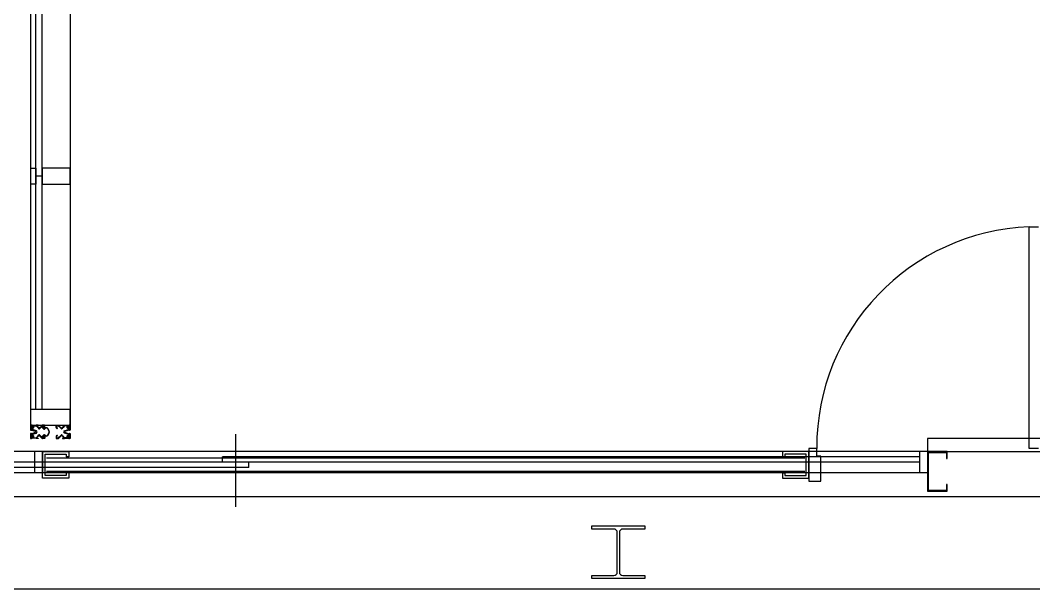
# Model space of a CAD drawing. Header units: millimetres. Extents: x -168200 to 672800, y -7409 to 118800.
# Drawn here: x 273161 to 277003, y 13900 to 16056 of the extents above; entities that cross this region are included whole.
import ezdxf
from ezdxf.xclip import XClip

# ---------------------------------------------------------------- set-up
doc = ezdxf.new("R2010")
doc.units = ezdxf.units.MM
doc.header["$LTSCALE"] = 200
doc.header["$XCLIPFRAME"] = 0
doc.linetypes.add('CENTER', pattern=[50.8, 31.75, -6.35, 6.35, -6.35])
for name, color, linetype in [('1 BA', 9, 'Continuous'), ('단면선', 252, 'Continuous'), ('입면선', 252, 'Continuous'), ('중심선', 252, 'CENTER')]:
    doc.layers.add(name, color=color, linetype=linetype)

# ---------------------------------------------------------------- blocks, each defined once
blk = doc.blocks.new('I-Center 3층 평면도')
at = {"layer": '단면선', "ltscale": 100}
blk.add_lwpolyline([(-5289.1, 226.4), (-5372.1, 226.4), (-5372.1, 238.4), (-5172.1, 238.4), (-5172.1, 226.4), (-5255.1, 226.4, 0.414214), (-5268.1, 213.4), (-5268.1, 63.4, 0.414214), (-5255.1, 50.4), (-5172.1, 50.4), (-5172.1, 38.4), (-5372.1, 38.4), (-5372.1, 50.4), (-5289.1, 50.4, 0.414214), (-5276.1, 63.4), (-5276.1, 213.4, 0.414214)], format="xyb", close=True, dxfattribs=at)
at = {"layer": '입면선', "ltscale": 200}
for p, q in [((-4100, 520), (-9272.1, 520)), ((-4130, 500), (-6772.1, 500)), ((-6772.1, 480), (-6772.1, 500)), ((-4130, 520), (-4130, 440)), ((-4100, 520), (-4100, 440)), ((-4130, 480), (-9242.1, 480)), ((-6672.1, 460), (-6672.1, 480)), ((-4100, 440), (-9272.1, 440)), ((-6672.1, 460), (-9242.1, 460))]:
    blk.add_line(p, q, dxfattribs=at)
at = {"layer": '입면선'}
blk.add_line((-100350, 350), (350, 350), dxfattribs=at)
at = {"layer": '입면선', "ltscale": 200}
for points in [[(-4100, 520), (-3100, 520), (-3100, 570), (-4100, 570)], [(-4025, 494.5), (-4025, 520), (-4100, 520), (-4100, 370), (-4025, 370), (-4025, 395.5), (-4028, 395.5), (-4028, 373), (-4097, 373), (-4097, 517), (-4028, 517), (-4028, 494.5)]]:
    blk.add_lwpolyline(points, close=True, dxfattribs=at)
at = {"layer": '중심선', "ltscale": 200}
for p, q in [((-6722.1, 310.7), (-6722.1, 586)), ((-109507.9, 0), (9086.6, 0))]:
    blk.add_line(p, q, dxfattribs=at)

msp = doc.modelspace()

# ---------------------------------------------------------------- linework, layer by layer
at = {"layer": '1 BA', "linetype": 'Continuous'}
for p, q in [((273200, 42355), (273200, 14580)), ((273350, 42355), (273350, 14520))]:
    msp.add_line(p, q, dxfattribs=at)
at = {"layer": '1 BA', "linetype": 'Continuous', "ltscale": 2}
for p, q in [((273220, 14580), (273220, 42355)), ((273244, 14580), (273244, 42355))]:
    msp.add_line(p, q, dxfattribs=at)
at = {"layer": '1 BA'}
for p, q in [((273200, 15495), (273200, 15435)), ((273200, 15495), (273220, 15495)), ((273220, 15495), (273220, 15435)), ((273350, 15495), (273244, 15495)), ((273244, 15495), (273244, 15435)), ((273350, 15435), (273350, 15495)), ((273244, 15465), (273220, 15465)), ((273220, 15435), (273200, 15435)), ((273244, 15435), (273350, 15435)), ((276985, 14432.5), (276985, 15272.5)), ((276985, 15272.5), (277020, 15272.5)), ((273350, 14580), (273200, 14580)), ((273200, 14580), (273200, 14520)), ((273350, 14520), (273350, 14580)), ((273200, 14520), (273350, 14520)), ((273200, 14519.5), (273200, 14501.5)), ((273200, 14488.5), (273200, 14470.5)), ((273203, 14520), (273200.5, 14520)), ((273200.5, 14501), (273203, 14501)), ((273203, 14489), (273200.5, 14489)), ((273205.5, 14520), (273203.5, 14520)), ((273203.5, 14520), (273203.5, 14516.6)), ((273205.5, 14520), (273203.5, 14520)), ((273203.5, 14520), (273203.5, 14516.6)), ((273203.5, 14515.6), (273203.5, 14519.5)), ((273203.5, 14513.5), (273203.5, 14512.1)), ((273203.5, 14506), (273203.5, 14510)), ((273203.5, 14509), (273203.5, 14507.3)), ((273203.5, 14509), (273203.5, 14507.3)), ((273203.5, 14501.5), (273203.5, 14502.1)), ((273203.5, 14502.1), (273221, 14496.4)), ((273221, 14493.6), (273203.5, 14487.9)), ((273203.5, 14487.9), (273203.5, 14488.5)), ((273203.5, 14480), (273203.5, 14484)), ((273203.7, 14516.2), (273204.9, 14515.4)), ((273203.7, 14516.2), (273204.9, 14515.4)), ((273204.9, 14510.2), (273203.7, 14509.4)), ((273204.9, 14510.2), (273203.7, 14509.4)), ((273205.8, 14515.3), (273203.8, 14515.3)), ((273206.8, 14513.8), (273203.8, 14513.8)), ((273203.8, 14511.8), (273206.8, 14511.8)), ((273203.8, 14510.3), (273205.8, 14510.3)), ((273221.9, 14499.3), (273204.1, 14505.1)), ((273204.1, 14484.9), (273221.9, 14490.7)), ((273204.5, 14506.3), (273206.5, 14506.3)), ((273204.5, 14506.3), (273206.5, 14506.3)), ((273204.5, 14483.7), (273206.5, 14483.7)), ((273204.5, 14483.7), (273206.5, 14483.7)), ((273205.2, 14515.3), (273205.3, 14515.3)), ((273205.2, 14515.3), (273205.3, 14515.3)), ((273205.3, 14510.3), (273205.2, 14510.3)), ((273205.3, 14510.3), (273205.2, 14510.3)), ((273205.5, 14519.3), (273205.5, 14520)), ((273205.5, 14519.3), (273205.5, 14520)), ((273221, 14519.3), (273205.5, 14519.3)), ((273221, 14519.3), (273205.5, 14519.3)), ((273205.5, 14515.5), (273205.5, 14516.8)), ((273205.5, 14515.5), (273205.5, 14516.8)), ((273205.5, 14508.8), (273205.5, 14510.1)), ((273205.5, 14508.8), (273205.5, 14510.1)), ((273205.8, 14515.7), (273205.8, 14515.3)), ((273205.8, 14510.3), (273205.8, 14509.9)), ((273206, 14517.3), (273206.4, 14517.3)), ((273206, 14517.3), (273206.4, 14517.3)), ((273206.4, 14508.3), (273206, 14508.3)), ((273206.4, 14508.3), (273206, 14508.3)), ((273209.3, 14513.5), (273206.6, 14516.1)), ((273206.6, 14509.5), (273209.3, 14512.1)), ((273207.9, 14513.2), (273206.8, 14513.8)), ((273206.8, 14511.8), (273207.9, 14512.4)), ((273207.1, 14517), (273210.9, 14513.2)), ((273207.1, 14517), (273210.9, 14513.2)), ((273210.9, 14512.4), (273207.1, 14508.6)), ((273210.9, 14512.4), (273207.1, 14508.6)), ((273207.2, 14506.6), (273212, 14511.4)), ((273207.2, 14506.6), (273212, 14511.4)), ((273207.2, 14483.4), (273212, 14478.6)), ((273207.2, 14483.4), (273212, 14478.6)), ((273212, 14514.2), (273209.3, 14516.9)), ((273212, 14514.2), (273209.3, 14516.9)), ((273209.6, 14517.8), (273220.3, 14517.8)), ((273209.6, 14517.8), (273220.3, 14517.8)), ((273229, 14520), (273221, 14520)), ((273221, 14520), (273221, 14519.3)), ((273229, 14520), (273221, 14520)), ((273221, 14520), (273221, 14519.3)), ((273221, 14517.5), (273226.9, 14511.7)), ((273221, 14517.5), (273226.9, 14511.7)), ((273232.1, 14508.5), (273223.9, 14516.8)), ((273232.1, 14508.5), (273223.9, 14516.8)), ((273224.6, 14518.5), (273229, 14518.5)), ((273224.6, 14518.5), (273229, 14518.5)), ((273226.9, 14511.7), (273227.2, 14511.7)), ((273226.9, 14511.7), (273227.2, 14511.7)), ((273227.2, 14511.7), (273227.2, 14511.3)), ((273227.2, 14511.7), (273227.2, 14511.3)), ((273227.2, 14511.3), (273231.8, 14506.8)), ((273227.2, 14511.3), (273231.8, 14506.8)), ((273227.2, 14478.7), (273231.8, 14483.2)), ((273227.2, 14478.7), (273231.8, 14483.2)), ((273229, 14518.5), (273229, 14520)), ((273229, 14518.5), (273229, 14520)), ((273244, 14519.7), (273232.8, 14508.5)), ((273244, 14519.7), (273232.8, 14508.5)), ((273233.2, 14506.8), (273242.1, 14515.7)), ((273233.2, 14506.8), (273242.1, 14515.7)), ((273233.2, 14483.2), (273242.1, 14474.3)), ((273233.2, 14483.2), (273242.1, 14474.3)), ((273241.5, 14515.4), (273241.2, 14515.1)), ((273241.2, 14514.7), (273250.2, 14505.7)), ((273250.2, 14484.2), (273241.2, 14475.2)), ((273242.9, 14514.4), (273242, 14515.4)), ((273242.1, 14515.7), (273242.6, 14515.2)), ((273242.1, 14515.7), (273242.6, 14515.2)), ((273243, 14515.1), (273244.4, 14515.3)), ((273243, 14515.1), (273244.4, 14515.3)), ((273244.8, 14515.9), (273243.4, 14514.4)), ((273243.9, 14517.4), (273244.6, 14518.2)), ((273243.9, 14517.4), (273244.6, 14518.2)), ((273244.8, 14515.8), (273243.9, 14516.7)), ((273244.8, 14515.8), (273243.9, 14516.7)), ((273244.4, 14516.3), (273244.8, 14515.9)), ((273248.8, 14517.4), (273244.5, 14516.8)), ((273245.9, 14515.3), (273244.5, 14513.9)), ((273244.5, 14513.2), (273246.3, 14511.3)), ((273252.5, 14520), (273244.7, 14520)), ((273252.5, 14520), (273244.7, 14520)), ((273244.7, 14515.4), (273244.8, 14515.5)), ((273244.7, 14515.4), (273244.8, 14515.5)), ((273245.3, 14518.5), (273251.5, 14518.5)), ((273245.3, 14518.5), (273251.5, 14518.5)), ((273247.8, 14515.9), (273245.9, 14515.3)), ((273247, 14511.3), (273248.5, 14512.7)), ((273247.6, 14510.2), (273249, 14511.6)), ((273250.9, 14506.4), (273247.6, 14509.8)), ((273247.6, 14480.2), (273250.9, 14483.5)), ((273248.5, 14512.7), (273249.1, 14514.6)), ((273248.8, 14510.9), (273248.6, 14509.5)), ((273248.8, 14510.9), (273248.6, 14509.5)), ((273248.7, 14509.1), (273249.5, 14508.3)), ((273248.7, 14509.1), (273249.5, 14508.3)), ((273249, 14511.3), (273248.9, 14511.2)), ((273249, 14511.3), (273248.9, 14511.2)), ((273249, 14511.6), (273249.4, 14511.2)), ((273250.2, 14510.4), (273249.3, 14511.3)), ((273250.2, 14510.4), (273249.3, 14511.3)), ((273250, 14511.4), (273250.5, 14515.7)), ((273251.7, 14511.1), (273250.9, 14510.4)), ((273251.7, 14511.1), (273250.9, 14510.4)), ((273250.9, 14508.3), (273253.2, 14510.5)), ((273250.9, 14508.3), (273253.2, 14510.5)), ((273252, 14518), (273252, 14511.8)), ((273252, 14518), (273252, 14511.8)), ((273254.4, 14508.5), (273252.3, 14506.4)), ((273252.3, 14483.5), (273254.4, 14481.5)), ((273253.1, 14505.7), (273255.1, 14507.8)), ((273255.1, 14482.2), (273253.1, 14484.2)), ((273253.5, 14511.2), (273253.5, 14519)), ((273253.5, 14511.2), (273253.5, 14519)), ((273296.5, 14511.2), (273296.5, 14519)), ((273296.5, 14511.2), (273296.5, 14519)), ((273299.1, 14508.3), (273296.8, 14510.5)), ((273299.1, 14508.3), (273296.8, 14510.5)), ((273297.5, 14520), (273305.3, 14520)), ((273297.5, 14520), (273305.3, 14520)), ((273298, 14518), (273298, 14511.8)), ((273298, 14518), (273298, 14511.8)), ((273298.3, 14511.1), (273299.1, 14510.4)), ((273298.3, 14511.1), (273299.1, 14510.4)), ((273304.7, 14518.5), (273298.5, 14518.5)), ((273304.7, 14518.5), (273298.5, 14518.5)), ((273299.8, 14510.4), (273300.7, 14511.3)), ((273299.8, 14510.4), (273300.7, 14511.3)), ((273301.3, 14509.1), (273300.5, 14508.3)), ((273301.3, 14509.1), (273300.5, 14508.3)), ((273301, 14511.3), (273301.1, 14511.2)), ((273301, 14511.3), (273301.1, 14511.2)), ((273301.2, 14510.9), (273301.4, 14509.5)), ((273301.2, 14510.9), (273301.4, 14509.5)), ((273305.2, 14515.8), (273306.1, 14516.7)), ((273305.2, 14515.8), (273306.1, 14516.7)), ((273305.3, 14515.4), (273305.2, 14515.5)), ((273305.3, 14515.4), (273305.2, 14515.5)), ((273306.1, 14517.4), (273305.4, 14518.2)), ((273306.1, 14517.4), (273305.4, 14518.2)), ((273307, 14515.1), (273305.6, 14515.3)), ((273307, 14515.1), (273305.6, 14515.3)), ((273306, 14519.7), (273317.2, 14508.5)), ((273306, 14519.7), (273317.2, 14508.5)), ((273307.9, 14515.7), (273307.4, 14515.2)), ((273307.9, 14515.7), (273307.4, 14515.2)), ((273316.8, 14506.8), (273307.9, 14515.7)), ((273316.8, 14506.8), (273307.9, 14515.7)), ((273316.8, 14483.2), (273307.9, 14474.3)), ((273316.8, 14483.2), (273307.9, 14474.3)), ((273317.9, 14508.5), (273326.1, 14516.8)), ((273317.9, 14508.5), (273326.1, 14516.8)), ((273322.8, 14511.3), (273318.2, 14506.8)), ((273322.8, 14511.3), (273318.2, 14506.8)), ((273322.8, 14478.7), (273318.2, 14483.2)), ((273322.8, 14478.7), (273318.2, 14483.2)), ((273321, 14518.5), (273321, 14520)), ((273321, 14520), (273329, 14520)), ((273321, 14518.5), (273321, 14520)), ((273321, 14520), (273329, 14520)), ((273325.4, 14518.5), (273321, 14518.5)), ((273325.4, 14518.5), (273321, 14518.5)), ((273323.1, 14511.7), (273322.8, 14511.7)), ((273322.8, 14511.7), (273322.8, 14511.3)), ((273323.1, 14511.7), (273322.8, 14511.7)), ((273322.8, 14511.7), (273322.8, 14511.3)), ((273329, 14517.5), (273323.1, 14511.7)), ((273329, 14517.5), (273323.1, 14511.7)), ((273328.1, 14499.3), (273345.9, 14505.1)), ((273345.9, 14484.9), (273328.1, 14490.7)), ((273329, 14520), (273329, 14519.3)), ((273329, 14520), (273329, 14519.3)), ((273329, 14519.3), (273344.5, 14519.3)), ((273329, 14519.3), (273344.5, 14519.3)), ((273346.5, 14502.1), (273329, 14496.4)), ((273329, 14493.6), (273346.5, 14487.9)), ((273340.4, 14517.8), (273329.7, 14517.8)), ((273340.4, 14517.8), (273329.7, 14517.8)), ((273338, 14514.2), (273340.7, 14516.9)), ((273338, 14514.2), (273340.7, 14516.9)), ((273342.8, 14506.6), (273338, 14511.4)), ((273342.8, 14506.6), (273338, 14511.4)), ((273342.8, 14483.4), (273338, 14478.6)), ((273342.8, 14483.4), (273338, 14478.6)), ((273342.9, 14517), (273339.1, 14513.2)), ((273342.9, 14517), (273339.1, 14513.2)), ((273339.1, 14512.4), (273342.9, 14508.6)), ((273339.1, 14512.4), (273342.9, 14508.6)), ((273340.7, 14513.5), (273343.4, 14516.1)), ((273343.4, 14509.5), (273340.7, 14512.1)), ((273342.1, 14513.2), (273343.2, 14513.8)), ((273343.2, 14511.8), (273342.1, 14512.4)), ((273343.2, 14513.8), (273346.2, 14513.8)), ((273346.2, 14511.8), (273343.2, 14511.8)), ((273345.5, 14506.3), (273343.5, 14506.3)), ((273345.5, 14506.3), (273343.5, 14506.3)), ((273345.5, 14483.7), (273343.5, 14483.7)), ((273345.5, 14483.7), (273343.5, 14483.7)), ((273344, 14517.3), (273343.6, 14517.3)), ((273344, 14517.3), (273343.6, 14517.3)), ((273343.6, 14508.3), (273344, 14508.3)), ((273343.6, 14508.3), (273344, 14508.3)), ((273344.2, 14515.7), (273344.2, 14515.3)), ((273344.2, 14515.3), (273346.2, 14515.3)), ((273346.2, 14510.3), (273344.2, 14510.3)), ((273344.2, 14510.3), (273344.2, 14509.9)), ((273344.5, 14519.3), (273344.5, 14520)), ((273344.5, 14520), (273346.5, 14520)), ((273344.5, 14519.3), (273344.5, 14520)), ((273344.5, 14520), (273346.5, 14520)), ((273344.5, 14515.5), (273344.5, 14516.8)), ((273344.5, 14515.5), (273344.5, 14516.8)), ((273344.5, 14508.8), (273344.5, 14510.1)), ((273344.5, 14508.8), (273344.5, 14510.1)), ((273344.8, 14515.3), (273344.7, 14515.3)), ((273344.8, 14515.3), (273344.7, 14515.3)), ((273344.7, 14510.3), (273344.8, 14510.3)), ((273344.7, 14510.3), (273344.8, 14510.3)), ((273346.3, 14516.2), (273345.1, 14515.4)), ((273346.3, 14516.2), (273345.1, 14515.4)), ((273345.1, 14510.2), (273346.3, 14509.4)), ((273345.1, 14510.2), (273346.3, 14509.4)), ((273346.5, 14520), (273346.5, 14516.6)), ((273346.5, 14520), (273346.5, 14516.6)), ((273346.5, 14515.6), (273346.5, 14519.5)), ((273346.5, 14513.5), (273346.5, 14512.1)), ((273346.5, 14506), (273346.5, 14510)), ((273346.5, 14509), (273346.5, 14507.3)), ((273346.5, 14509), (273346.5, 14507.3)), ((273346.5, 14501.5), (273346.5, 14502.1)), ((273346.5, 14487.9), (273346.5, 14488.5)), ((273346.5, 14480), (273346.5, 14484)), ((273347, 14520), (273349.5, 14520)), ((273349.5, 14501), (273347, 14501)), ((273347, 14489), (273349.5, 14489)), ((273350, 14519.5), (273350, 14501.5)), ((273350, 14488.5), (273350, 14470.5)), ((273200.5, 14470), (273203, 14470)), ((273203.5, 14481), (273203.5, 14482.7)), ((273203.5, 14481), (273203.5, 14482.7)), ((273203.5, 14476.5), (273203.5, 14477.9)), ((273203.5, 14470.5), (273203.5, 14474.4)), ((273203.5, 14470), (273203.5, 14473.4)), ((273203.5, 14470), (273203.5, 14473.4)), ((273205.5, 14470), (273203.5, 14470)), ((273205.5, 14470), (273203.5, 14470)), ((273204.9, 14479.8), (273203.7, 14480.6)), ((273204.9, 14479.8), (273203.7, 14480.6)), ((273203.7, 14473.8), (273204.9, 14474.6)), ((273203.7, 14473.8), (273204.9, 14474.6)), ((273205.8, 14479.7), (273203.8, 14479.7)), ((273203.8, 14478.2), (273206.8, 14478.2)), ((273206.8, 14476.2), (273203.8, 14476.2)), ((273203.8, 14474.7), (273205.8, 14474.7)), ((273205.3, 14479.7), (273205.2, 14479.7)), ((273205.3, 14479.7), (273205.2, 14479.7)), ((273205.2, 14474.7), (273205.3, 14474.7)), ((273205.2, 14474.7), (273205.3, 14474.7)), ((273205.5, 14481.2), (273205.5, 14479.9)), ((273205.5, 14481.2), (273205.5, 14479.9)), ((273205.5, 14474.5), (273205.5, 14473.2)), ((273205.5, 14474.5), (273205.5, 14473.2)), ((273221, 14470.7), (273205.5, 14470.7)), ((273205.5, 14470.7), (273205.5, 14470)), ((273221, 14470.7), (273205.5, 14470.7)), ((273205.5, 14470.7), (273205.5, 14470)), ((273205.8, 14480.1), (273205.8, 14479.7)), ((273205.8, 14474.7), (273205.8, 14474.3)), ((273206.4, 14481.7), (273206, 14481.7)), ((273206.4, 14481.7), (273206, 14481.7)), ((273206, 14472.7), (273206.4, 14472.7)), ((273206, 14472.7), (273206.4, 14472.7)), ((273209.3, 14477.9), (273206.6, 14480.5)), ((273206.6, 14473.9), (273209.3, 14476.5)), ((273206.8, 14478.2), (273207.9, 14477.6)), ((273207.9, 14476.8), (273206.8, 14476.2)), ((273210.9, 14477.6), (273207.1, 14481.4)), ((273210.9, 14477.6), (273207.1, 14481.4)), ((273207.1, 14473), (273210.9, 14476.8)), ((273207.1, 14473), (273210.9, 14476.8)), ((273212, 14475.8), (273209.3, 14473.1)), ((273212, 14475.8), (273209.3, 14473.1)), ((273209.6, 14472.2), (273220.3, 14472.2)), ((273209.6, 14472.2), (273220.3, 14472.2)), ((273221, 14472.5), (273226.9, 14478.3)), ((273221, 14472.5), (273226.9, 14478.3)), ((273221, 14470), (273221, 14470.7)), ((273221, 14470), (273221, 14470.7)), ((273229, 14470), (273221, 14470)), ((273229, 14470), (273221, 14470)), ((273232.1, 14481.5), (273223.9, 14473.2)), ((273232.1, 14481.5), (273223.9, 14473.2)), ((273224.6, 14471.5), (273229, 14471.5)), ((273224.6, 14471.5), (273229, 14471.5)), ((273226.9, 14478.3), (273227.2, 14478.3)), ((273226.9, 14478.3), (273227.2, 14478.3)), ((273227.2, 14478.3), (273227.2, 14478.7)), ((273227.2, 14478.3), (273227.2, 14478.7)), ((273229, 14471.5), (273229, 14470)), ((273229, 14471.5), (273229, 14470)), ((273244, 14470.3), (273232.8, 14481.5)), ((273244, 14470.3), (273232.8, 14481.5)), ((273241.2, 14474.8), (273241.5, 14474.5)), ((273242, 14474.5), (273242.9, 14475.5)), ((273242.1, 14474.3), (273242.6, 14474.8)), ((273242.1, 14474.3), (273242.6, 14474.8)), ((273243, 14475), (273244.4, 14474.7)), ((273243, 14475), (273244.4, 14474.7)), ((273243.4, 14475.5), (273244.8, 14474.1)), ((273244.8, 14474.2), (273243.9, 14473.3)), ((273244.8, 14474.2), (273243.9, 14473.3)), ((273243.9, 14472.6), (273244.6, 14471.8)), ((273243.9, 14472.6), (273244.6, 14471.8)), ((273244.8, 14474.1), (273244.4, 14473.7)), ((273244.5, 14476.8), (273246.3, 14478.6)), ((273245.9, 14474.6), (273244.5, 14476.1)), ((273244.5, 14473.1), (273248.8, 14472.6)), ((273244.7, 14474.6), (273244.8, 14474.5)), ((273244.7, 14474.6), (273244.8, 14474.5)), ((273252.5, 14470), (273244.7, 14470)), ((273252.5, 14470), (273244.7, 14470)), ((273245.3, 14471.5), (273251.5, 14471.5)), ((273245.3, 14471.5), (273251.5, 14471.5)), ((273247.8, 14474), (273245.9, 14474.6)), ((273247, 14478.6), (273248.5, 14477.2)), ((273249, 14478.3), (273247.6, 14479.7)), ((273248.5, 14477.2), (273249.1, 14475.3)), ((273248.8, 14479.1), (273248.6, 14480.5)), ((273248.8, 14479.1), (273248.6, 14480.5)), ((273248.7, 14480.9), (273249.5, 14481.7)), ((273248.7, 14480.9), (273249.5, 14481.7)), ((273249, 14478.7), (273248.9, 14478.8)), ((273249, 14478.7), (273248.9, 14478.8)), ((273249.4, 14478.7), (273249, 14478.3)), ((273250.2, 14479.6), (273249.3, 14478.7)), ((273250.2, 14479.6), (273249.3, 14478.7)), ((273250.5, 14474.3), (273250, 14478.6)), ((273250.9, 14481.7), (273253.2, 14479.5)), ((273250.9, 14481.7), (273253.2, 14479.5)), ((273251.7, 14478.9), (273250.9, 14479.6)), ((273251.7, 14478.9), (273250.9, 14479.6)), ((273252, 14472), (273252, 14478.2)), ((273252, 14472), (273252, 14478.2)), ((273253.5, 14478.8), (273253.5, 14471)), ((273253.5, 14478.8), (273253.5, 14471)), ((273296.5, 14478.8), (273296.5, 14471)), ((273296.5, 14478.8), (273296.5, 14471)), ((273299.1, 14481.7), (273296.8, 14479.5)), ((273299.1, 14481.7), (273296.8, 14479.5)), ((273297.5, 14470), (273305.3, 14470)), ((273297.5, 14470), (273305.3, 14470)), ((273298, 14472), (273298, 14478.2)), ((273298, 14472), (273298, 14478.2)), ((273298.3, 14478.9), (273299.1, 14479.6)), ((273298.3, 14478.9), (273299.1, 14479.6)), ((273304.7, 14471.5), (273298.5, 14471.5)), ((273304.7, 14471.5), (273298.5, 14471.5)), ((273299.8, 14479.6), (273300.7, 14478.7)), ((273299.8, 14479.6), (273300.7, 14478.7)), ((273301.3, 14480.9), (273300.5, 14481.7)), ((273301.3, 14480.9), (273300.5, 14481.7)), ((273301, 14478.7), (273301.1, 14478.8)), ((273301, 14478.7), (273301.1, 14478.8)), ((273301.2, 14479.1), (273301.4, 14480.5)), ((273301.2, 14479.1), (273301.4, 14480.5)), ((273305.3, 14474.6), (273305.2, 14474.5)), ((273305.3, 14474.6), (273305.2, 14474.5)), ((273305.2, 14474.2), (273306.1, 14473.3)), ((273305.2, 14474.2), (273306.1, 14473.3)), ((273306.1, 14472.6), (273305.4, 14471.8)), ((273306.1, 14472.6), (273305.4, 14471.8)), ((273307, 14475), (273305.6, 14474.7)), ((273307, 14475), (273305.6, 14474.7)), ((273306, 14470.3), (273317.2, 14481.5)), ((273306, 14470.3), (273317.2, 14481.5)), ((273307.9, 14474.3), (273307.4, 14474.8)), ((273307.9, 14474.3), (273307.4, 14474.8)), ((273317.9, 14481.5), (273326.1, 14473.2)), ((273317.9, 14481.5), (273326.1, 14473.2)), ((273325.4, 14471.5), (273321, 14471.5)), ((273321, 14471.5), (273321, 14470)), ((273325.4, 14471.5), (273321, 14471.5)), ((273321, 14471.5), (273321, 14470)), ((273321, 14470), (273329, 14470)), ((273321, 14470), (273329, 14470)), ((273322.8, 14478.3), (273322.8, 14478.7)), ((273322.8, 14478.3), (273322.8, 14478.7)), ((273323.1, 14478.3), (273322.8, 14478.3)), ((273323.1, 14478.3), (273322.8, 14478.3)), ((273329, 14472.5), (273323.1, 14478.3)), ((273329, 14472.5), (273323.1, 14478.3)), ((273329, 14470), (273329, 14470.7)), ((273329, 14470.7), (273344.5, 14470.7)), ((273329, 14470), (273329, 14470.7)), ((273329, 14470.7), (273344.5, 14470.7)), ((273340.4, 14472.2), (273329.7, 14472.2)), ((273340.4, 14472.2), (273329.7, 14472.2)), ((273338, 14475.8), (273340.7, 14473.1)), ((273338, 14475.8), (273340.7, 14473.1)), ((273339.1, 14477.6), (273342.9, 14481.4)), ((273339.1, 14477.6), (273342.9, 14481.4)), ((273342.9, 14473), (273339.1, 14476.8)), ((273342.9, 14473), (273339.1, 14476.8)), ((273340.7, 14477.9), (273343.4, 14480.5)), ((273343.4, 14473.9), (273340.7, 14476.5)), ((273343.2, 14478.2), (273342.1, 14477.6)), ((273342.1, 14476.8), (273343.2, 14476.2)), ((273346.2, 14478.2), (273343.2, 14478.2)), ((273343.2, 14476.2), (273346.2, 14476.2)), ((273343.6, 14481.7), (273344, 14481.7)), ((273343.6, 14481.7), (273344, 14481.7)), ((273344, 14472.7), (273343.6, 14472.7)), ((273344, 14472.7), (273343.6, 14472.7)), ((273344.2, 14480.1), (273344.2, 14479.7)), ((273344.2, 14479.7), (273346.2, 14479.7)), ((273346.2, 14474.7), (273344.2, 14474.7)), ((273344.2, 14474.7), (273344.2, 14474.3)), ((273344.5, 14481.2), (273344.5, 14479.9)), ((273344.5, 14481.2), (273344.5, 14479.9)), ((273344.5, 14474.5), (273344.5, 14473.2)), ((273344.5, 14474.5), (273344.5, 14473.2)), ((273344.5, 14470.7), (273344.5, 14470)), ((273344.5, 14470.7), (273344.5, 14470)), ((273344.5, 14470), (273346.5, 14470)), ((273344.5, 14470), (273346.5, 14470)), ((273344.7, 14479.7), (273344.8, 14479.7)), ((273344.7, 14479.7), (273344.8, 14479.7)), ((273344.8, 14474.7), (273344.7, 14474.7)), ((273344.8, 14474.7), (273344.7, 14474.7)), ((273345.1, 14479.8), (273346.3, 14480.6)), ((273345.1, 14479.8), (273346.3, 14480.6)), ((273346.3, 14473.8), (273345.1, 14474.6)), ((273346.3, 14473.8), (273345.1, 14474.6)), ((273346.5, 14481), (273346.5, 14482.7)), ((273346.5, 14481), (273346.5, 14482.7)), ((273346.5, 14476.5), (273346.5, 14477.9)), ((273346.5, 14470.5), (273346.5, 14474.4)), ((273346.5, 14470), (273346.5, 14473.4)), ((273346.5, 14470), (273346.5, 14473.4)), ((273349.5, 14470), (273347, 14470)), ((276180, 14432.5), (276150, 14432.5)), ((276150, 14432.5), (276150, 14307.5)), ((276180, 14402.5), (276180, 14432.5)), ((277020, 14432.5), (276985, 14432.5)), ((276135, 14395), (273260, 14395)), ((276195, 14402.5), (276180, 14402.5)), ((276195, 14307.5), (276195, 14402.5)), ((276135, 14345), (273260, 14345)), ((276150, 14307.5), (276195, 14307.5)), ((276195, 14307.5), (276195, 14307.5)), ((276195, 14307.5), (276195, 14307.5))]:
    msp.add_line(p, q, dxfattribs=at)
at = {"layer": '1 BA', "ltscale": 200}
for p, q in [((273215, 14420), (273215, 14340)), ((273245, 14420), (273245, 14340))]:
    msp.add_line(p, q, dxfattribs=at)
at = {"layer": '1 BA', "ltscale": 0.5}
for p, q in [((273245, 14320), (273245, 14420)), ((273245, 14420), (273345, 14420)), ((273255, 14330), (273255, 14410)), ((273255, 14410), (273335.4, 14410)), ((273335.4, 14410), (273335.4, 14400)), ((273345, 14420), (273345, 14400)), ((276150, 14420), (276050, 14420)), ((276050, 14420), (276050, 14400)), ((276140, 14410), (276059.6, 14410)), ((276059.6, 14410), (276059.6, 14400)), ((276140, 14330), (276140, 14410)), ((276150, 14320), (276150, 14420)), ((273345, 14400), (273335.4, 14400)), ((276050, 14400), (276059.6, 14400)), ((273335.4, 14330), (273255, 14330)), ((273345, 14340), (273335.4, 14340)), ((273335.4, 14340), (273335.4, 14330)), ((273345, 14340), (273345, 14320)), ((276050, 14340), (276059.6, 14340)), ((276050, 14340), (276050, 14320)), ((276059.6, 14340), (276059.6, 14330)), ((276059.6, 14330), (276140, 14330)), ((273345, 14320), (273245, 14320)), ((276050, 14320), (276150, 14320))]:
    msp.add_line(p, q, dxfattribs=at)
at = {"layer": '1 BA', "color": 9}
msp.add_arc((277016.8, 14436.3), 836.8, 92.1759, 180.2618, dxfattribs=at)
at = {"layer": '1 BA'}
for centre, radius, start, end in [((273200.5, 14519.5), 0.5, 90, 180), ((273200.5, 14501.5), 0.5, 180, 270), ((273200.5, 14488.5), 0.5, 90, 180), ((273203, 14519.5), 0.5, 0, 90), ((273203.5, 14505.3), 0.5, 106.6015, 325.2724), ((273203, 14501.5), 0.5, 270, 0), ((273203, 14488.5), 0.5, 0, 90), ((273203.5, 14484.7), 0.5, 34.7276, 253.3985), ((273203.3, 14506), 0.2, 286.6015, 360), ((273203.3, 14484), 0.2, 0, 73.3985), ((273204, 14516.6), 0.5, 180, 235), ((273204, 14516.6), 0.5, 180, 235), ((273203.8, 14515.6), 0.3, 180, 270), ((273203.8, 14513.5), 0.3, 90, 180), ((273203.8, 14512.1), 0.3, 180, 270), ((273203.8, 14510), 0.3, 90, 180), ((273204, 14509), 0.5, 125, 180), ((273204, 14509), 0.5, 125, 180), ((273204.5, 14507.3), 1, 180, 270), ((273204.5, 14507.3), 1, 180, 270), ((273204.5, 14482.7), 1, 90, 180), ((273204.5, 14482.7), 1, 90, 180), ((273204.1, 14504.9), 0.2, 71.8739, 145.2724), ((273204.1, 14485.1), 0.2, 214.7276, 288.1261), ((273205.2, 14515.8), 0.5, 235, 270), ((273205.2, 14515.8), 0.5, 235, 270), ((273205.2, 14509.8), 0.5, 90, 125), ((273205.2, 14509.8), 0.5, 90, 125), ((273205.3, 14515.5), 0.2, 270, 360), ((273205.3, 14515.5), 0.2, 270, 0), ((273205.3, 14510.1), 0.2, 0, 90), ((273205.3, 14510.1), 0.2, 360, 90), ((273206, 14516.8), 0.5, 90, 180), ((273206, 14516.8), 0.5, 90, 180), ((273206, 14508.8), 0.5, 180, 270), ((273206, 14508.8), 0.5, 180, 270), ((273206.3, 14515.7), 0.5, 46.2557, 180), ((273206.3, 14509.9), 0.5, 180, 313.7443), ((273206.4, 14516.3), 1, 45, 90), ((273206.4, 14516.3), 1, 45, 90), ((273206.4, 14509.3), 1, 270, 315), ((273206.4, 14509.3), 1, 270, 315), ((273206.5, 14507.3), 1, 270, 315), ((273206.5, 14507.3), 1, 270, 315), ((273206.5, 14482.7), 1, 45, 90), ((273206.5, 14482.7), 1, 45, 90), ((273207.6, 14512.8), 0.5, 298.7298, 61.2702), ((273209.6, 14517.3), 0.5, 90, 225), ((273209.6, 14517.3), 0.5, 90, 225), ((273208.6, 14512.8), 1, 313.7443, 46.2557), ((273210.6, 14512.8), 0.5, 315, 45), ((273210.6, 14512.8), 0.5, 315, 45), ((273210.6, 14512.8), 2, 315, 45), ((273210.6, 14512.8), 2, 315, 45), ((273220.3, 14516.8), 1, 45, 90), ((273220.3, 14516.8), 1, 45, 90), ((273220.5, 14495), 1.5, 288.1261, 71.8739), ((273220.5, 14495), 4.5, 288.1261, 71.8739), ((273224.6, 14517.5), 1, 90, 225), ((273224.6, 14517.5), 1, 90, 225), ((273232.5, 14507.5), 1, 225, 315), ((273232.5, 14507.5), 1, 225, 315), ((273232.5, 14482.5), 1, 45, 135), ((273232.5, 14482.5), 1, 45, 135), ((273232.5, 14508.9), 0.5, 225, 315), ((273232.5, 14508.9), 0.5, 225, 315), ((273241.5, 14514.9), 0.3, 135, 225), ((273241.7, 14515.2), 0.3, 45, 135), ((273242.9, 14515.5), 0.5, 225, 280), ((273242.9, 14515.5), 0.5, 225, 280), ((273243.2, 14514.7), 0.3, 225, 315), ((273244.2, 14517.1), 0.5, 135, 225), ((273244.2, 14517.1), 0.5, 135, 225), ((273244.7, 14519), 1, 90, 135), ((273244.7, 14519), 1, 90, 135), ((273244.6, 14516.5), 0.3, 97.6333, 225), ((273244.8, 14513.5), 0.5, 135, 225), ((273244.3, 14515.8), 0.5, 280, 315), ((273244.3, 14515.8), 0.5, 280, 315), ((273245.3, 14517.5), 1, 90, 135), ((273245.3, 14517.5), 1, 90, 135), ((273244.7, 14515.7), 0.2, 315, 45), ((273244.7, 14515.7), 0.2, 315, 45), ((273246.7, 14511.7), 0.5, 225, 315), ((273247.8, 14510), 0.3, 135, 225), ((273248.1, 14514.9), 1, 342.3778, 107.6222), ((273249, 14509.5), 0.5, 170, 225), ((273249, 14509.5), 0.5, 170, 225), ((273249, 14515.9), 1.5, 352.3667, 97.6333), ((273249.3, 14510.8), 0.5, 135, 170), ((273249.3, 14510.8), 0.5, 135, 170), ((273249.2, 14511.2), 0.2, 45, 135), ((273249.2, 14511.2), 0.2, 45, 135), ((273249.7, 14511.4), 0.3, 225, 352.3667), ((273250.2, 14509), 1, 225, 315), ((273250.2, 14509), 1, 225, 315), ((273250.6, 14510.7), 0.5, 225, 315), ((273250.6, 14510.7), 0.5, 225, 315), ((273251.6, 14507.2), 2, 225, 315), ((273251.6, 14482.8), 2, 45, 135), ((273251.6, 14507.2), 1, 225, 315), ((273251.6, 14482.8), 1, 45, 135), ((273251.5, 14518), 0.5, 0, 90), ((273251.5, 14518), 0.5, 0, 90), ((273251, 14511.8), 1, 315, 0), ((273251, 14511.8), 1, 315, 0), ((273252.5, 14519), 1, 0, 90), ((273252.5, 14519), 1, 0, 90), ((273252.5, 14511.2), 1, 315, 360), ((273252.5, 14511.2), 1, 315, 0), ((273260, 14502.8), 8, 43.0416, 135), ((273260, 14502.8), 7, 43.0416, 135), ((273251.6, 14495), 18.5, 316.956, 43.0416), ((273251.6, 14495), 19.5, 316.9559, 43.0416), ((273297.5, 14519), 1, 90, 180), ((273297.5, 14519), 1, 90, 180), ((273297.5, 14511.2), 1, 180, 225), ((273297.5, 14511.2), 1, 180, 225), ((273298.5, 14518), 0.5, 90, 180), ((273298.5, 14518), 0.5, 90, 180), ((273299, 14511.8), 1, 180, 225), ((273299, 14511.8), 1, 180, 225), ((273299.4, 14510.7), 0.5, 225, 315), ((273299.4, 14510.7), 0.5, 225, 315), ((273299.8, 14509), 1, 225, 315), ((273299.8, 14509), 1, 225, 315), ((273300.8, 14511.2), 0.2, 45, 135), ((273300.8, 14511.2), 0.2, 45, 135), ((273300.7, 14510.8), 0.5, 10, 45), ((273300.7, 14510.8), 0.5, 10, 45), ((273301, 14509.5), 0.5, 315, 10), ((273301, 14509.5), 0.5, 315, 10), ((273304.7, 14517.5), 1, 45, 90), ((273304.7, 14517.5), 1, 45, 90), ((273305.3, 14515.7), 0.2, 135, 225), ((273305.3, 14515.7), 0.2, 135, 225), ((273305.3, 14519), 1, 45, 90), ((273305.3, 14519), 1, 45, 90), ((273305.7, 14515.8), 0.5, 225, 260), ((273305.7, 14515.8), 0.5, 225, 260), ((273305.8, 14517.1), 0.5, 315, 45), ((273305.8, 14517.1), 0.5, 315, 45), ((273307.1, 14515.5), 0.5, 260, 315), ((273307.1, 14515.5), 0.5, 260, 315), ((273317.5, 14507.5), 1, 225, 315), ((273317.5, 14507.5), 1, 225, 315), ((273317.5, 14482.5), 1, 45, 135), ((273317.5, 14482.5), 1, 45, 135), ((273317.5, 14508.9), 0.5, 225, 315), ((273317.5, 14508.9), 0.5, 225, 315), ((273329.5, 14495), 4.5, 108.1261, 251.8739), ((273325.4, 14517.5), 1, 315, 90), ((273325.4, 14517.5), 1, 315, 90), ((273329.5, 14495), 1.5, 108.1261, 251.8739), ((273329.7, 14516.8), 1, 90, 135), ((273329.7, 14516.8), 1, 90, 135), ((273339.4, 14512.8), 2, 135, 225), ((273339.4, 14512.8), 2, 135, 225), ((273339.4, 14512.8), 0.5, 135, 225), ((273339.4, 14512.8), 0.5, 135, 225), ((273340.4, 14517.3), 0.5, 315, 90), ((273340.4, 14517.3), 0.5, 315, 90), ((273341.4, 14512.8), 1, 133.7443, 226.2557), ((273342.4, 14512.8), 0.5, 118.7298, 241.2702), ((273343.5, 14507.3), 1, 225, 270), ((273343.5, 14507.3), 1, 225, 270), ((273343.5, 14482.7), 1, 90, 135), ((273343.5, 14482.7), 1, 90, 135), ((273343.6, 14516.3), 1, 90, 135), ((273343.6, 14516.3), 1, 90, 135), ((273343.6, 14509.3), 1, 225, 270), ((273343.6, 14509.3), 1, 225, 270), ((273343.7, 14515.7), 0.5, 0, 133.7443), ((273343.7, 14509.9), 0.5, 226.2557, 0), ((273344, 14516.8), 0.5, 0, 90), ((273344, 14516.8), 0.5, 0, 90), ((273344, 14508.8), 0.5, 270, 360), ((273344, 14508.8), 0.5, 270, 360), ((273344.7, 14515.5), 0.2, 180, 270), ((273344.7, 14515.5), 0.2, 180, 270), ((273344.7, 14510.1), 0.2, 90, 180), ((273344.7, 14510.1), 0.2, 90, 180), ((273344.8, 14515.8), 0.5, 270, 305), ((273344.8, 14515.8), 0.5, 270, 305), ((273344.8, 14509.8), 0.5, 55, 90), ((273344.8, 14509.8), 0.5, 55, 90), ((273345.5, 14507.3), 1, 270, 360), ((273345.5, 14507.3), 1, 270, 360), ((273345.5, 14482.7), 1, 0, 90), ((273345.5, 14482.7), 1, 0, 90), ((273345.9, 14504.9), 0.2, 34.7276, 108.1261), ((273345.9, 14485.1), 0.2, 251.8739, 325.2724), ((273346.5, 14505.3), 0.5, 214.7276, 73.3985), ((273346.5, 14484.7), 0.5, 286.6015, 145.2724), ((273346.2, 14515.6), 0.3, 270, 360), ((273346.2, 14513.5), 0.3, 360, 90), ((273346.2, 14512.1), 0.3, 270, 360), ((273346.2, 14510), 0.3, 360, 90), ((273346, 14516.6), 0.5, 305, 0), ((273346, 14516.6), 0.5, 305, 360), ((273346, 14509), 0.5, 360, 55), ((273346, 14509), 0.5, 360, 55), ((273347, 14519.5), 0.5, 90, 180), ((273346.7, 14506), 0.2, 180, 253.3985), ((273347, 14501.5), 0.5, 180, 270), ((273347, 14488.5), 0.5, 90, 180), ((273346.7, 14484), 0.2, 106.6015, 180), ((273349.5, 14519.5), 0.5, 360, 90), ((273349.5, 14501.5), 0.5, 270, 360), ((273349.5, 14488.5), 0.5, 0, 90), ((273200.5, 14470.5), 0.5, 180, 270), ((273203, 14470.5), 0.5, 270, 360), ((273204, 14481), 0.5, 180, 235), ((273204, 14481), 0.5, 180, 235), ((273203.8, 14480), 0.3, 180, 270), ((273203.8, 14477.9), 0.3, 90, 180), ((273203.8, 14476.5), 0.3, 180, 270), ((273203.8, 14474.4), 0.3, 90, 180), ((273204, 14473.4), 0.5, 125, 180), ((273204, 14473.4), 0.5, 125, 180), ((273205.2, 14480.2), 0.5, 235, 270), ((273205.2, 14480.2), 0.5, 235, 270), ((273205.2, 14474.2), 0.5, 90, 125), ((273205.2, 14474.2), 0.5, 90, 125), ((273205.3, 14479.9), 0.2, 270, 360), ((273205.3, 14479.9), 0.2, 270, 0), ((273205.3, 14474.5), 0.2, 0, 90), ((273205.3, 14474.5), 0.2, 360, 90), ((273206, 14481.2), 0.5, 90, 180), ((273206, 14481.2), 0.5, 90, 180), ((273206, 14473.2), 0.5, 180, 270), ((273206, 14473.2), 0.5, 180, 270), ((273206.3, 14480.1), 0.5, 46.2557, 180), ((273206.3, 14474.3), 0.5, 180, 313.7443), ((273206.4, 14480.7), 1, 45, 90), ((273206.4, 14480.7), 1, 45, 90), ((273206.4, 14473.7), 1, 270, 315), ((273206.4, 14473.7), 1, 270, 315), ((273207.6, 14477.2), 0.5, 298.7298, 61.2702), ((273209.6, 14472.7), 0.5, 135, 270), ((273209.6, 14472.7), 0.5, 135, 270), ((273208.6, 14477.2), 1, 313.7443, 46.2557), ((273210.6, 14477.2), 0.5, 315, 45), ((273210.6, 14477.2), 0.5, 315, 45), ((273210.6, 14477.2), 2, 315, 45), ((273210.6, 14477.2), 2, 315, 45), ((273220.3, 14473.2), 1, 270, 315), ((273220.3, 14473.2), 1, 270, 315), ((273224.6, 14472.5), 1, 135, 270), ((273224.6, 14472.5), 1, 135, 270), ((273232.5, 14481.1), 0.5, 45, 135), ((273232.5, 14481.1), 0.5, 45, 135), ((273241.5, 14475), 0.3, 135, 225), ((273241.7, 14474.7), 0.3, 225, 315), ((273242.9, 14474.5), 0.5, 80, 135), ((273242.9, 14474.5), 0.5, 80, 135), ((273243.2, 14475.3), 0.3, 45, 135), ((273244.2, 14472.9), 0.5, 135, 225), ((273244.2, 14472.9), 0.5, 135, 225), ((273244.7, 14471), 1, 225, 270), ((273244.7, 14471), 1, 225, 270), ((273244.8, 14476.4), 0.5, 135, 225), ((273244.6, 14473.4), 0.3, 135, 262.3667), ((273244.3, 14474.2), 0.5, 45, 80), ((273244.3, 14474.2), 0.5, 45, 80), ((273245.3, 14472.5), 1, 225, 270), ((273245.3, 14472.5), 1, 225, 270), ((273244.7, 14474.3), 0.2, 315, 45), ((273244.7, 14474.3), 0.2, 315, 45), ((273246.7, 14478.2), 0.5, 45, 135), ((273247.8, 14479.9), 0.3, 135, 225), ((273248.1, 14475), 1, 252.3778, 17.6222), ((273249, 14480.6), 0.5, 135, 190), ((273249, 14480.6), 0.5, 135, 190), ((273249.3, 14479.2), 0.5, 190, 225), ((273249.3, 14479.2), 0.5, 190, 225), ((273249, 14474.1), 1.5, 262.3667, 7.6333), ((273249.2, 14478.9), 0.2, 225, 315), ((273249.2, 14478.9), 0.2, 225, 315), ((273249.7, 14478.5), 0.3, 7.6333, 135), ((273250.2, 14481), 1, 45, 135), ((273250.2, 14481), 1, 45, 135), ((273250.6, 14479.3), 0.5, 45, 135), ((273250.6, 14479.3), 0.5, 45, 135), ((273251.5, 14472), 0.5, 270, 0), ((273251.5, 14472), 0.5, 270, 0), ((273251, 14478.2), 1, 360, 45), ((273251, 14478.2), 1, 360, 45), ((273252.5, 14471), 1, 270, 0), ((273252.5, 14471), 1, 270, 0), ((273252.5, 14478.8), 1, 360, 45), ((273252.5, 14478.8), 1, 360, 45), ((273260, 14487.1), 8.02, 225.1484, 316.8087), ((273260, 14487.1), 7, 225.0051, 316.9521), ((273297.5, 14478.8), 1, 135, 180), ((273297.5, 14478.8), 1, 135, 180), ((273297.5, 14471), 1, 180, 270), ((273297.5, 14471), 1, 180, 270), ((273299, 14478.2), 1, 135, 180), ((273299, 14478.2), 1, 135, 180), ((273298.5, 14472), 0.5, 180, 270), ((273298.5, 14472), 0.5, 180, 270), ((273299.8, 14481), 1, 45, 135), ((273299.8, 14481), 1, 45, 135), ((273299.4, 14479.3), 0.5, 45, 135), ((273299.4, 14479.3), 0.5, 45, 135), ((273300.8, 14478.9), 0.2, 225, 315), ((273300.8, 14478.9), 0.2, 225, 315), ((273300.7, 14479.2), 0.5, 315, 350), ((273300.7, 14479.2), 0.5, 315, 350), ((273301, 14480.6), 0.5, 350, 45), ((273301, 14480.6), 0.5, 350, 45), ((273304.7, 14472.5), 1, 270, 315), ((273304.7, 14472.5), 1, 270, 315), ((273305.3, 14474.3), 0.2, 135, 225), ((273305.3, 14474.3), 0.2, 135, 225), ((273305.7, 14474.2), 0.5, 100, 135), ((273305.7, 14474.2), 0.5, 100, 135), ((273305.3, 14471), 1, 270, 315), ((273305.3, 14471), 1, 270, 315), ((273305.8, 14472.9), 0.5, 315, 45), ((273305.8, 14472.9), 0.5, 315, 45), ((273307.1, 14474.5), 0.5, 45, 100), ((273307.1, 14474.5), 0.5, 45, 100), ((273317.5, 14481.1), 0.5, 45, 135), ((273317.5, 14481.1), 0.5, 45, 135), ((273325.4, 14472.5), 1, 270, 45), ((273325.4, 14472.5), 1, 270, 45), ((273329.7, 14473.2), 1, 225, 270), ((273329.7, 14473.2), 1, 225, 270), ((273339.4, 14477.2), 2, 135, 225), ((273339.4, 14477.2), 2, 135, 225), ((273339.4, 14477.2), 0.5, 135, 225), ((273339.4, 14477.2), 0.5, 135, 225), ((273341.4, 14477.2), 1, 133.7443, 226.2557), ((273340.4, 14472.7), 0.5, 270, 45), ((273340.4, 14472.7), 0.5, 270, 45), ((273342.4, 14477.2), 0.5, 118.7298, 241.2702), ((273343.6, 14480.7), 1, 90, 135), ((273343.6, 14480.7), 1, 90, 135), ((273343.6, 14473.7), 1, 225, 270), ((273343.6, 14473.7), 1, 225, 270), ((273343.7, 14480.1), 0.5, 0, 133.7443), ((273343.7, 14474.3), 0.5, 226.2557, 0), ((273344, 14481.2), 0.5, 0, 90), ((273344, 14481.2), 0.5, 0, 90), ((273344, 14473.2), 0.5, 270, 360), ((273344, 14473.2), 0.5, 270, 360), ((273344.7, 14479.9), 0.2, 180, 270), ((273344.7, 14479.9), 0.2, 180, 270), ((273344.7, 14474.5), 0.2, 90, 180), ((273344.7, 14474.5), 0.2, 90, 180), ((273344.8, 14480.2), 0.5, 270, 305), ((273344.8, 14480.2), 0.5, 270, 305), ((273344.8, 14474.2), 0.5, 55, 90), ((273344.8, 14474.2), 0.5, 55, 90), ((273346.2, 14480), 0.3, 270, 0), ((273346.2, 14477.9), 0.3, 0, 90), ((273346.2, 14476.5), 0.3, 270, 0), ((273346.2, 14474.4), 0.3, 0, 90), ((273346, 14481), 0.5, 305, 0), ((273346, 14481), 0.5, 305, 0), ((273346, 14473.4), 0.5, 0, 55), ((273346, 14473.4), 0.5, 0, 55), ((273347, 14470.5), 0.5, 180, 270), ((273349.5, 14470.5), 0.5, 270, 0)]:
    msp.add_arc(centre, radius, start, end, dxfattribs=at)

# ---------------------------------------------------------------- block references
ref = msp.add_blockref('I-Center 3층 평면도', (280700, 13900))
XClip(ref).set_block_clipping_path([(-103200.0000000003, -9668.8009418729), (34200, 100522.8029125887)])

doc.saveas('drawing.dxf')
